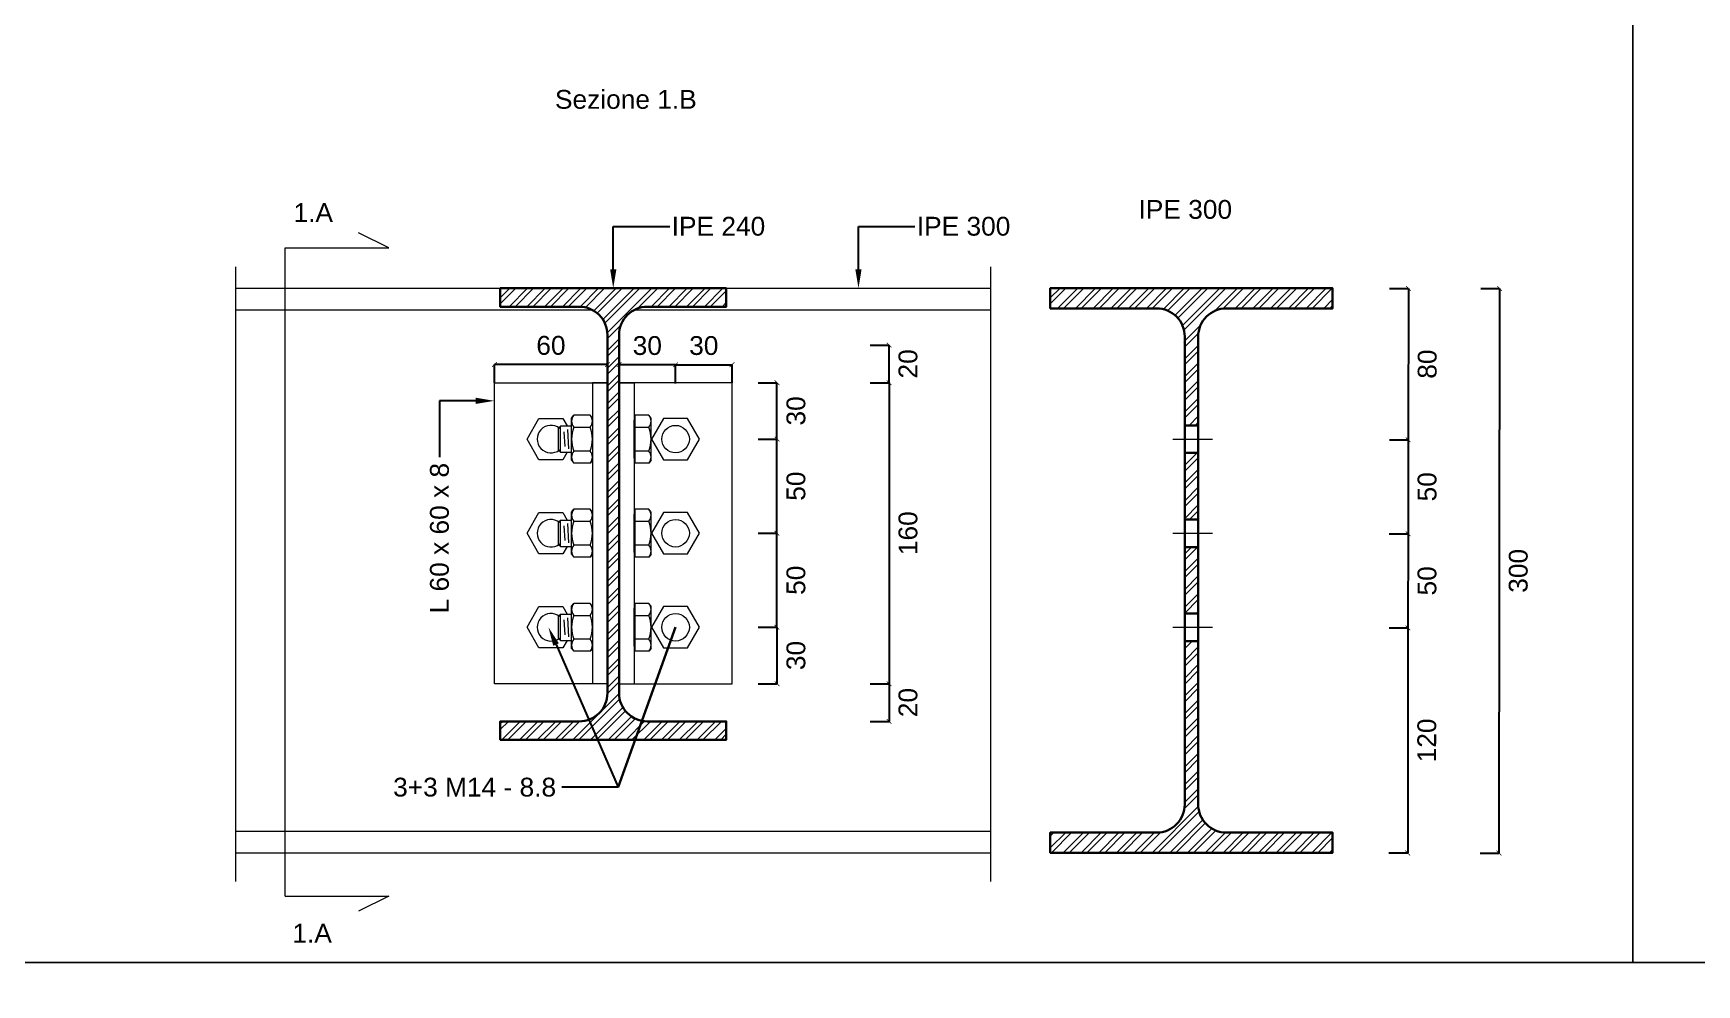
# Model space of a CAD drawing. Header units: millimetres. Extents: x 1415 to 3549, y 2194 to 4677.
# Drawn here: x 1782.547 to 1783.43, y 2313.128 to 2313.634 of the extents above; entities that cross this region are included whole.
import ezdxf
from ezdxf import colors
from ezdxf.entities.mleader import LeaderData, LeaderLine
from ezdxf.math import Vec2, Vec3

# ---------------------------------------------------------------- set-up
doc = ezdxf.new("R2010")
doc.units = ezdxf.units.MM
doc.linetypes.add('ACAD_ISO02W100', pattern=[15, 12, -3])
doc.linetypes.add('DASHDOT', pattern=[1, 0.5, -0.25, 0, -0.25])
doc.layers.get('0').update_dxf_attribs({"plot": 0})
for name, color, linetype, lineweight in [('bulloni', 170, 'Continuous', 15), ('giunti', 7, 'Continuous', 15), ('Layer3', 7, 'Continuous', 15), ('Layer4', 7, 'Continuous', 15), ('quote', 252, 'Continuous', 5), ('sezionato particolari', 7, 'Continuous', 30), ('sezione', 18, 'ACAD_ISO02W100', 20)]:
    doc.layers.add(name, color=color, linetype=linetype, lineweight=lineweight)
doc.layers.add('retini', color=7, linetype='DASHDOT', lineweight=9, true_color=0x636466)
doc.styles.get("Standard").update_dxf_attribs({"font": 'arial.ttf'})
doc.dimstyles.new('quote acciaio', dxfattribs={"dimtxt": 0.01, "dimasz": 0.0025, "dimexe": 0, "dimexo": 0, "dimgap": 0.005, "dimtad": 2, "dimdec": 0, "dimlfac": 1000, "dimzin": 0, "dimdsep": 46, "dimtxsty": 'Standard', "dimblk": 'ARCHTICK', "dimcen": 0, "dimclre": 252, "dimadec": 0, "dimazin": 0, "dimtfac": 1, "dimtdec": 0, "dimtofl": 0, "dimtmove": 0, "dimatfit": 3, "dimfxl": 0.01, "dimfxlon": 1, "dimtolj": 1, "dimtzin": 0, "dimarcsym": 0})
pattern_1 = [(45, (0, 0), (-0.004714634464, 0.004714634464), []), (45, (0.003143, 0), (-0.004714634464, 0.004714634464), [])]

# ---------------------------------------------------------------- blocks, each defined once
blk = doc.blocks.new('_ArchTick')
at = {"color": 0, "linetype": 'ByBlock', "const_width": 0.15}
blk.add_lwpolyline([(-0.5, -0.5), (0.5, 0.5)], dxfattribs=at)
blk = doc.blocks.new('*D502')
at = {"layer": 'Defpoints', "color": 0, "transparency": 16777216}
for p in [(1782.86547, 2313.46784), (1783.00138, 2313.46784), (1782.86547, 2313.44784)]:
    blk.add_point(p, dxfattribs=at)
at = {"layer": 'quote', "color": 252, "lineweight": -2, "transparency": 16777216}
for p, q in [((1782.99138, 2313.46784), (1783.00138, 2313.46784)), ((1782.99138, 2313.44784), (1783.00138, 2313.44784))]:
    blk.add_line(p, q, dxfattribs=at)
at = {"layer": 'quote', "color": 0, "linetype": 'Continuous', "lineweight": -2, "transparency": 16777216}
blk.add_line((1783.00138, 2313.44784), (1783.00138, 2313.46784), dxfattribs=at)
at = {"layer": 'quote', "color": 0, "lineweight": -2, "transparency": 16777216, "xscale": 0.0025, "yscale": 0.0025, "zscale": 0.0025}
for p, rotation in [((1783.00138, 2313.46784), 90), ((1783.00138, 2313.44784), 270)]:
    blk.add_blockref('_ArchTick', p, dxfattribs=dict(at, rotation=rotation))
at = {"layer": 'quote', "color": 0, "transparency": 16777216, "insert": (1783.01149, 2313.45784), "char_height": 0.01, "attachment_point": 5, "rotation": 90}
blk.add_mtext('\\A1;20', dxfattribs=at)
blk = doc.blocks.new('*D522')
at = {"layer": 'Defpoints', "color": 0, "transparency": 16777216}
for p in [(1782.91797, 2313.44784), (1782.91797, 2313.28784), (1783.00138, 2313.28784)]:
    blk.add_point(p, dxfattribs=at)
at = {"layer": 'quote', "color": 252, "lineweight": -2, "transparency": 16777216}
for p, q in [((1782.99138, 2313.44784), (1783.00138, 2313.44784)), ((1782.99138, 2313.28784), (1783.00138, 2313.28784))]:
    blk.add_line(p, q, dxfattribs=at)
at = {"layer": 'quote', "color": 0, "linetype": 'Continuous', "lineweight": -2, "transparency": 16777216}
blk.add_line((1783.00138, 2313.44784), (1783.00138, 2313.28784), dxfattribs=at)
at = {"layer": 'quote', "color": 0, "lineweight": -2, "transparency": 16777216, "xscale": 0.0025, "yscale": 0.0025, "zscale": 0.0025}
for p, rotation in [((1783.00138, 2313.44784), 90), ((1783.00138, 2313.28784), 270)]:
    blk.add_blockref('_ArchTick', p, dxfattribs=dict(at, rotation=rotation))
at = {"layer": 'quote', "color": 0, "transparency": 16777216, "insert": (1783.01149, 2313.36784), "char_height": 0.01, "attachment_point": 5, "rotation": 90}
blk.add_mtext('\\A1;160', dxfattribs=at)
blk = doc.blocks.new('*D497')
at = {"layer": 'Defpoints', "color": 0, "transparency": 16777216}
for p in [(1782.86547, 2313.28784), (1782.86547, 2313.26784), (1783.00138, 2313.26784)]:
    blk.add_point(p, dxfattribs=at)
at = {"layer": 'quote', "color": 252, "lineweight": -2, "transparency": 16777216}
for p, q in [((1782.99138, 2313.28784), (1783.00138, 2313.28784)), ((1782.99138, 2313.26784), (1783.00138, 2313.26784))]:
    blk.add_line(p, q, dxfattribs=at)
at = {"layer": 'quote', "color": 0, "linetype": 'Continuous', "lineweight": -2, "transparency": 16777216}
blk.add_line((1783.00138, 2313.28784), (1783.00138, 2313.26784), dxfattribs=at)
at = {"layer": 'quote', "color": 0, "lineweight": -2, "transparency": 16777216, "xscale": 0.0025, "yscale": 0.0025, "zscale": 0.0025}
for p, rotation in [((1783.00138, 2313.28784), 90), ((1783.00138, 2313.26784), 270)]:
    blk.add_blockref('_ArchTick', p, dxfattribs=dict(at, rotation=rotation))
at = {"layer": 'quote', "color": 0, "transparency": 16777216, "insert": (1783.01149, 2313.27784), "char_height": 0.01, "attachment_point": 5, "rotation": 90}
blk.add_mtext('\\A1;20', dxfattribs=at)
blk = doc.blocks.new('*D498')
at = {"layer": 'Defpoints', "color": 0, "transparency": 16777216}
for p in [(1782.91797, 2313.31784), (1782.90516, 2313.28784), (1782.94186, 2313.28784)]:
    blk.add_point(p, dxfattribs=at)
at = {"layer": 'quote', "color": 252, "lineweight": -2, "transparency": 16777216}
for p, q in [((1782.93186, 2313.31784), (1782.94186, 2313.31784)), ((1782.93186, 2313.28784), (1782.94186, 2313.28784))]:
    blk.add_line(p, q, dxfattribs=at)
at = {"layer": 'quote', "color": 0, "linetype": 'Continuous', "lineweight": -2, "transparency": 16777216}
blk.add_line((1782.94186, 2313.31784), (1782.94186, 2313.28784), dxfattribs=at)
at = {"layer": 'quote', "color": 0, "lineweight": -2, "transparency": 16777216, "xscale": 0.0025, "yscale": 0.0025, "zscale": 0.0025}
for p, rotation in [((1782.94186, 2313.31784), 90), ((1782.94186, 2313.28784), 270)]:
    blk.add_blockref('_ArchTick', p, dxfattribs=dict(at, rotation=rotation))
at = {"layer": 'quote', "color": 0, "transparency": 16777216, "insert": (1782.95197, 2313.30284), "char_height": 0.01, "attachment_point": 5, "rotation": 90}
blk.add_mtext('\\A1;30', dxfattribs=at)
blk = doc.blocks.new('*D499')
at = {"layer": 'Defpoints', "color": 0, "transparency": 16777216}
for p in [(1782.91797, 2313.36784), (1782.94186, 2313.36784), (1782.91797, 2313.31784)]:
    blk.add_point(p, dxfattribs=at)
at = {"layer": 'quote', "color": 252, "lineweight": -2, "transparency": 16777216}
for p, q in [((1782.93186, 2313.36784), (1782.94186, 2313.36784)), ((1782.93186, 2313.31784), (1782.94186, 2313.31784))]:
    blk.add_line(p, q, dxfattribs=at)
at = {"layer": 'quote', "color": 0, "linetype": 'Continuous', "lineweight": -2, "transparency": 16777216}
blk.add_line((1782.94186, 2313.31784), (1782.94186, 2313.36784), dxfattribs=at)
at = {"layer": 'quote', "color": 0, "lineweight": -2, "transparency": 16777216, "xscale": 0.0025, "yscale": 0.0025, "zscale": 0.0025}
for p, rotation in [((1782.94186, 2313.36784), 90), ((1782.94186, 2313.31784), 270)]:
    blk.add_blockref('_ArchTick', p, dxfattribs=dict(at, rotation=rotation))
at = {"layer": 'quote', "color": 0, "transparency": 16777216, "insert": (1782.95196, 2313.34284), "char_height": 0.01, "attachment_point": 5, "rotation": 90}
blk.add_mtext('\\A1;50', dxfattribs=at)
blk = doc.blocks.new('*D500')
at = {"layer": 'Defpoints', "color": 0, "transparency": 16777216}
for p in [(1782.91797, 2313.41784), (1782.94186, 2313.41784), (1782.91797, 2313.36784)]:
    blk.add_point(p, dxfattribs=at)
at = {"layer": 'quote', "color": 252, "lineweight": -2, "transparency": 16777216}
for p, q in [((1782.93186, 2313.41784), (1782.94186, 2313.41784)), ((1782.93186, 2313.36784), (1782.94186, 2313.36784))]:
    blk.add_line(p, q, dxfattribs=at)
at = {"layer": 'quote', "color": 0, "linetype": 'Continuous', "lineweight": -2, "transparency": 16777216}
blk.add_line((1782.94186, 2313.36784), (1782.94186, 2313.41784), dxfattribs=at)
at = {"layer": 'quote', "color": 0, "lineweight": -2, "transparency": 16777216, "xscale": 0.0025, "yscale": 0.0025, "zscale": 0.0025}
for p, rotation in [((1782.94186, 2313.41784), 90), ((1782.94186, 2313.36784), 270)]:
    blk.add_blockref('_ArchTick', p, dxfattribs=dict(at, rotation=rotation))
at = {"layer": 'quote', "color": 0, "transparency": 16777216, "insert": (1782.95196, 2313.39284), "char_height": 0.01, "attachment_point": 5, "rotation": 90}
blk.add_mtext('\\A1;50', dxfattribs=at)
blk = doc.blocks.new('*D501')
at = {"layer": 'Defpoints', "color": 0, "transparency": 16777216}
for p in [(1782.91797, 2313.44784), (1782.94186, 2313.44784), (1782.91797, 2313.41784)]:
    blk.add_point(p, dxfattribs=at)
at = {"layer": 'quote', "color": 252, "lineweight": -2, "transparency": 16777216}
for p, q in [((1782.93186, 2313.44784), (1782.94186, 2313.44784)), ((1782.93186, 2313.41784), (1782.94186, 2313.41784))]:
    blk.add_line(p, q, dxfattribs=at)
at = {"layer": 'quote', "color": 0, "linetype": 'Continuous', "lineweight": -2, "transparency": 16777216}
blk.add_line((1782.94186, 2313.41784), (1782.94186, 2313.44784), dxfattribs=at)
at = {"layer": 'quote', "color": 0, "lineweight": -2, "transparency": 16777216, "xscale": 0.0025, "yscale": 0.0025, "zscale": 0.0025}
for p, rotation in [((1782.94186, 2313.44784), 90), ((1782.94186, 2313.41784), 270)]:
    blk.add_blockref('_ArchTick', p, dxfattribs=dict(at, rotation=rotation))
at = {"layer": 'quote', "color": 0, "transparency": 16777216, "insert": (1782.95197, 2313.43284), "char_height": 0.01, "attachment_point": 5, "rotation": 90}
blk.add_mtext('\\A1;30', dxfattribs=at)
blk = doc.blocks.new('*D503')
at = {"layer": 'Defpoints', "color": 0, "transparency": 16777216}
for p in [(1782.79177, 2313.45751), (1782.79177, 2313.44784), (1782.85177, 2313.44784)]:
    blk.add_point(p, dxfattribs=at)
at = {"layer": 'quote', "color": 252, "lineweight": -2, "transparency": 16777216}
for p, q in [((1782.79177, 2313.44784), (1782.79177, 2313.45751)), ((1782.85177, 2313.44784), (1782.85177, 2313.45751))]:
    blk.add_line(p, q, dxfattribs=at)
at = {"layer": 'quote', "color": 0, "linetype": 'Continuous', "lineweight": -2, "transparency": 16777216}
blk.add_line((1782.85177, 2313.45751), (1782.79177, 2313.45751), dxfattribs=at)
at = {"layer": 'quote', "color": 0, "lineweight": -2, "transparency": 16777216, "xscale": 0.0025, "yscale": 0.0025, "zscale": 0.0025, "rotation": 180}
blk.add_blockref('_ArchTick', (1782.79177, 2313.45751), dxfattribs=at)
at = {"layer": 'quote', "color": 0, "lineweight": -2, "transparency": 16777216, "xscale": 0.0025, "yscale": 0.0025, "zscale": 0.0025}
blk.add_blockref('_ArchTick', (1782.85177, 2313.45751), dxfattribs=at)
at = {"layer": 'quote', "color": 0, "transparency": 16777216, "insert": (1782.82177, 2313.46762), "char_height": 0.01, "attachment_point": 5}
blk.add_mtext('\\A1;60', dxfattribs=at)
blk = doc.blocks.new('*D504')
at = {"layer": 'Defpoints', "color": 0, "transparency": 16777216}
for p in [(1782.85797, 2313.45741), (1782.85797, 2313.41784), (1782.88797, 2313.41784)]:
    blk.add_point(p, dxfattribs=at)
at = {"layer": 'quote', "color": 252, "lineweight": -2, "transparency": 16777216}
for p, q in [((1782.85797, 2313.44741), (1782.85797, 2313.45741)), ((1782.88797, 2313.44741), (1782.88797, 2313.45741))]:
    blk.add_line(p, q, dxfattribs=at)
at = {"layer": 'quote', "color": 0, "linetype": 'Continuous', "lineweight": -2, "transparency": 16777216}
blk.add_line((1782.88797, 2313.45741), (1782.85797, 2313.45741), dxfattribs=at)
at = {"layer": 'quote', "color": 0, "lineweight": -2, "transparency": 16777216, "xscale": 0.0025, "yscale": 0.0025, "zscale": 0.0025, "rotation": 180}
blk.add_blockref('_ArchTick', (1782.85797, 2313.45741), dxfattribs=at)
at = {"layer": 'quote', "color": 0, "lineweight": -2, "transparency": 16777216, "xscale": 0.0025, "yscale": 0.0025, "zscale": 0.0025}
blk.add_blockref('_ArchTick', (1782.88797, 2313.45741), dxfattribs=at)
at = {"layer": 'quote', "color": 0, "transparency": 16777216, "insert": (1782.87297, 2313.46752), "char_height": 0.01, "attachment_point": 5}
blk.add_mtext('\\A1;30', dxfattribs=at)
blk = doc.blocks.new('*D505')
at = {"layer": 'Defpoints', "color": 0, "transparency": 16777216}
for p in [(1782.91797, 2313.45741), (1782.88797, 2313.44784), (1782.91797, 2313.44784)]:
    blk.add_point(p, dxfattribs=at)
at = {"layer": 'quote', "color": 252, "lineweight": -2, "transparency": 16777216}
for p, q in [((1782.88797, 2313.44784), (1782.88797, 2313.45741)), ((1782.91797, 2313.44784), (1782.91797, 2313.45741))]:
    blk.add_line(p, q, dxfattribs=at)
at = {"layer": 'quote', "color": 0, "linetype": 'Continuous', "lineweight": -2, "transparency": 16777216}
blk.add_line((1782.88797, 2313.45741), (1782.91797, 2313.45741), dxfattribs=at)
at = {"layer": 'quote', "color": 0, "lineweight": -2, "transparency": 16777216, "xscale": 0.0025, "yscale": 0.0025, "zscale": 0.0025, "rotation": 180}
blk.add_blockref('_ArchTick', (1782.88797, 2313.45741), dxfattribs=at)
at = {"layer": 'quote', "color": 0, "lineweight": -2, "transparency": 16777216, "xscale": 0.0025, "yscale": 0.0025, "zscale": 0.0025}
blk.add_blockref('_ArchTick', (1782.91797, 2313.45741), dxfattribs=at)
at = {"layer": 'quote', "color": 0, "transparency": 16777216, "insert": (1782.90297, 2313.46752), "char_height": 0.01, "attachment_point": 5}
blk.add_mtext('\\A1;30', dxfattribs=at)
blk = doc.blocks.new('*D543')
at = {"layer": 'Defpoints', "color": 0, "transparency": 16777216}
for p in [(1783.23705, 2313.49795), (1783.23671, 2313.19795), (1783.32542, 2313.19786)]:
    blk.add_point(p, dxfattribs=at)
at = {"layer": 'quote', "color": 252, "lineweight": -2, "transparency": 16777216}
for p, q in [((1783.31575, 2313.49787), (1783.32575, 2313.49786)), ((1783.31542, 2313.19787), (1783.32542, 2313.19786))]:
    blk.add_line(p, q, dxfattribs=at)
at = {"layer": 'quote', "color": 0, "linetype": 'Continuous', "lineweight": -2, "transparency": 16777216}
blk.add_line((1783.32575, 2313.49786), (1783.32542, 2313.19786), dxfattribs=at)
at = {"layer": 'quote', "color": 0, "lineweight": -2, "transparency": 16777216, "xscale": 0.0025, "yscale": 0.0025, "zscale": 0.0025}
for p, rotation in [((1783.32575, 2313.49786), 89.93623758376904), ((1783.32542, 2313.19786), 269.9362375837691)]:
    blk.add_blockref('_ArchTick', p, dxfattribs=dict(at, rotation=rotation))
at = {"layer": 'quote', "color": 0, "transparency": 16777216, "insert": (1783.3357, 2313.34784), "char_height": 0.01, "attachment_point": 5, "rotation": 89.93624}
blk.add_mtext('\\A1;300', dxfattribs=at)
blk = doc.blocks.new('*D544')
at = {"layer": 'Defpoints', "color": 0, "transparency": 16777216}
for p in [(1783.24205, 2313.49795), (1783.17185, 2313.41764), (1783.27719, 2313.41752)]:
    blk.add_point(p, dxfattribs=at)
at = {"layer": 'quote', "color": 252, "lineweight": -2, "transparency": 16777216}
for p, q in [((1783.26728, 2313.49792), (1783.27728, 2313.49791)), ((1783.26719, 2313.41754), (1783.27719, 2313.41752))]:
    blk.add_line(p, q, dxfattribs=at)
at = {"layer": 'quote', "color": 0, "linetype": 'Continuous', "lineweight": -2, "transparency": 16777216}
blk.add_line((1783.27728, 2313.49791), (1783.27719, 2313.41752), dxfattribs=at)
at = {"layer": 'quote', "color": 0, "lineweight": -2, "transparency": 16777216, "xscale": 0.0025, "yscale": 0.0025, "zscale": 0.0025}
for p, rotation in [((1783.27728, 2313.49791), 89.93623758376904), ((1783.27719, 2313.41752), 269.9362375837691)]:
    blk.add_blockref('_ArchTick', p, dxfattribs=dict(at, rotation=rotation))
at = {"layer": 'quote', "color": 0, "transparency": 16777216, "insert": (1783.28734, 2313.45771), "char_height": 0.01, "attachment_point": 5, "rotation": 89.93624}
blk.add_mtext('\\A1;80', dxfattribs=at)
blk = doc.blocks.new('*D545')
at = {"layer": 'Defpoints', "color": 0, "transparency": 16777216}
for p in [(1783.17185, 2313.41764), (1783.1718, 2313.36764), (1783.27714, 2313.36752)]:
    blk.add_point(p, dxfattribs=at)
at = {"layer": 'quote', "color": 252, "lineweight": -2, "transparency": 16777216}
for p, q in [((1783.26719, 2313.41754), (1783.27719, 2313.41752)), ((1783.26714, 2313.36754), (1783.27714, 2313.36752))]:
    blk.add_line(p, q, dxfattribs=at)
at = {"layer": 'quote', "color": 0, "linetype": 'Continuous', "lineweight": -2, "transparency": 16777216}
blk.add_line((1783.27719, 2313.41752), (1783.27714, 2313.36752), dxfattribs=at)
at = {"layer": 'quote', "color": 0, "lineweight": -2, "transparency": 16777216, "xscale": 0.0025, "yscale": 0.0025, "zscale": 0.0025}
for p, rotation in [((1783.27719, 2313.41752), 89.93623758376904), ((1783.27714, 2313.36752), 269.9362375837691)]:
    blk.add_blockref('_ArchTick', p, dxfattribs=dict(at, rotation=rotation))
at = {"layer": 'quote', "color": 0, "transparency": 16777216, "insert": (1783.28727, 2313.39251), "char_height": 0.01, "attachment_point": 5, "rotation": 89.93624}
blk.add_mtext('\\A1;50', dxfattribs=at)
blk = doc.blocks.new('*D546')
at = {"layer": 'Defpoints', "color": 0, "transparency": 16777216}
for p in [(1783.1718, 2313.36764), (1783.17174, 2313.31764), (1783.27708, 2313.31752)]:
    blk.add_point(p, dxfattribs=at)
at = {"layer": 'quote', "color": 252, "lineweight": -2, "transparency": 16777216}
for p, q in [((1783.26714, 2313.36754), (1783.27714, 2313.36752)), ((1783.26708, 2313.31754), (1783.27708, 2313.31752))]:
    blk.add_line(p, q, dxfattribs=at)
at = {"layer": 'quote', "color": 0, "linetype": 'Continuous', "lineweight": -2, "transparency": 16777216}
blk.add_line((1783.27714, 2313.36752), (1783.27708, 2313.31752), dxfattribs=at)
at = {"layer": 'quote', "color": 0, "lineweight": -2, "transparency": 16777216, "xscale": 0.0025, "yscale": 0.0025, "zscale": 0.0025}
for p, rotation in [((1783.27714, 2313.36752), 89.93623758376904), ((1783.27708, 2313.31752), 269.9362375837691)]:
    blk.add_blockref('_ArchTick', p, dxfattribs=dict(at, rotation=rotation))
at = {"layer": 'quote', "color": 0, "transparency": 16777216, "insert": (1783.28722, 2313.34251), "char_height": 0.01, "attachment_point": 5, "rotation": 89.93624}
blk.add_mtext('\\A1;50', dxfattribs=at)
blk = doc.blocks.new('*D516')
at = {"layer": 'Defpoints', "color": 0, "transparency": 16777216}
for p in [(1783.17174, 2313.31764), (1783.23671, 2313.19795), (1783.27695, 2313.19791)]:
    blk.add_point(p, dxfattribs=at)
at = {"layer": 'quote', "color": 252, "lineweight": -2, "transparency": 16777216}
for p, q in [((1783.26708, 2313.31754), (1783.27708, 2313.31752)), ((1783.26695, 2313.19792), (1783.27695, 2313.19791))]:
    blk.add_line(p, q, dxfattribs=at)
at = {"layer": 'quote', "color": 0, "linetype": 'Continuous', "lineweight": -2, "transparency": 16777216}
blk.add_line((1783.27708, 2313.31752), (1783.27695, 2313.19791), dxfattribs=at)
at = {"layer": 'quote', "color": 0, "lineweight": -2, "transparency": 16777216, "xscale": 0.0025, "yscale": 0.0025, "zscale": 0.0025}
for p, rotation in [((1783.27708, 2313.31752), 89.93623758376904), ((1783.27695, 2313.19791), 269.9362375837691)]:
    blk.add_blockref('_ArchTick', p, dxfattribs=dict(at, rotation=rotation))
at = {"layer": 'quote', "color": 0, "transparency": 16777216, "insert": (1783.28712, 2313.25771), "char_height": 0.01, "attachment_point": 5, "rotation": 89.93624}
blk.add_mtext('\\A1;120', dxfattribs=at)

msp = doc.modelspace()

# ---------------------------------------------------------------- hatches: boundary and pattern name
at = {"layer": 'retini', "transparency": 33554687}
h = msp.add_hatch(dxfattribs=at)
h.set_pattern_fill('ANSI32', color=256, scale=0.0007)
h.set_pattern_definition(pattern_1)
h.paths.add_polyline_path([(1782.91487, 2313.49804), (1782.79487, 2313.49804), (1782.79487, 2313.48824), (1782.83677, 2313.48824, -0.414214), (1782.85177, 2313.47324), (1782.85177, 2313.37804), (1782.85177, 2313.28784), (1782.85177, 2313.28284, -0.414214), (1782.83677, 2313.26784), (1782.79487, 2313.26784), (1782.79487, 2313.25804), (1782.85487, 2313.25804), (1782.91487, 2313.25804), (1782.91487, 2313.26784), (1782.87297, 2313.26784, -0.414214), (1782.85797, 2313.28284), (1782.85797, 2313.37804), (1782.85797, 2313.44784), (1782.85797, 2313.47324, -0.414214), (1782.87297, 2313.48824), (1782.91487, 2313.48824)])
h = msp.add_hatch(dxfattribs=at)
h.set_pattern_fill('ANSI32', color=256, scale=0.0007)
h.set_pattern_definition(pattern_1)
edge = h.paths.add_edge_path()
edge.add_line((1783.1838, 2313.48734), (1783.23705, 2313.48734))
edge.add_line((1783.23705, 2313.48734), (1783.23705, 2313.49804))
edge.add_line((1783.23705, 2313.49804), (1783.16205, 2313.49804))
edge.add_line((1783.16205, 2313.49804), (1783.08705, 2313.49804))
edge.add_line((1783.08705, 2313.49804), (1783.08705, 2313.48734))
edge.add_line((1783.08705, 2313.48734), (1783.1403, 2313.48734))
edge.add_arc((1783.14291, 2313.47165), 0.0159, -11.30322, 99.44514, ccw=False)
edge.add_line((1783.1585, 2313.46854), (1783.1585, 2313.42517))
edge.add_line((1783.1585, 2313.42517), (1783.1656, 2313.42517))
edge.add_line((1783.1656, 2313.42517), (1783.1656, 2313.46854))
edge.add_arc((1783.18117, 2313.47168), 0.01588, 80.46476, 191.39332, ccw=False)
h.paths.add_polyline_path([(1783.1583, 2313.37517), (1783.1658, 2313.37517), (1783.1658, 2313.4105), (1783.1583, 2313.4105)])
h.paths.add_polyline_path([(1783.1658, 2313.33304), (1783.1658, 2313.3605), (1783.1583, 2313.3605), (1783.1583, 2313.33304), (1783.1583, 2313.32517), (1783.1658, 2313.32517)])
edge = h.paths.add_edge_path()
edge.add_line((1783.1658, 2313.3105), (1783.1583, 2313.3105))
edge.add_line((1783.1583, 2313.3105), (1783.1583, 2313.2213))
edge.add_arc((1783.1435, 2313.22374), 0.015, 270, 350.63321, ccw=False)
edge.add_line((1783.1435, 2313.20874), (1783.08705, 2313.20874))
edge.add_line((1783.08705, 2313.20874), (1783.08705, 2313.19804))
edge.add_line((1783.08705, 2313.19804), (1783.16188, 2313.19804))
edge.add_line((1783.16188, 2313.19804), (1783.23705, 2313.19804))
edge.add_line((1783.23705, 2313.19804), (1783.23705, 2313.20874))
edge.add_line((1783.23705, 2313.20874), (1783.1797, 2313.20874))
edge.add_arc((1783.18065, 2313.22377), 0.01506, 189.44924, 266.35496, ccw=False)
edge.add_line((1783.1658, 2313.2213), (1783.1658, 2313.3105))

# ---------------------------------------------------------------- linework, layer by layer
at = {"layer": 'bulloni'}
for p, q in [((1782.83277, 2313.42902), (1782.83392, 2313.43054)), ((1782.83277, 2313.40665), (1782.83277, 2313.42902)), ((1782.84262, 2313.43054), (1782.83392, 2313.43054)), ((1782.84377, 2313.42902), (1782.84262, 2313.43054)), ((1782.86597, 2313.40775), (1782.86597, 2313.42792)), ((1782.86643, 2313.42792), (1782.86597, 2313.42792)), ((1782.86643, 2313.40514), (1782.86643, 2313.43054)), ((1782.87382, 2313.43054), (1782.86643, 2313.43054)), ((1782.87497, 2313.42902), (1782.87382, 2313.43054)), ((1782.87497, 2313.40665), (1782.87497, 2313.42902)), ((1782.82587, 2313.42387), (1782.82679, 2313.42479)), ((1782.82587, 2313.41181), (1782.82587, 2313.42387)), ((1782.82679, 2313.42484), (1782.83277, 2313.42484)), ((1782.82679, 2313.41089), (1782.82679, 2313.42479)), ((1782.82868, 2313.42177), (1782.82912, 2313.41391)), ((1782.83058, 2313.42295), (1782.83115, 2313.41273)), ((1782.83392, 2313.42419), (1782.84262, 2313.42419)), ((1782.86643, 2313.42419), (1782.87382, 2313.42419)), ((1782.82679, 2313.41084), (1782.82587, 2313.41175)), ((1782.82679, 2313.41084), (1782.83277, 2313.41084)), ((1782.84262, 2313.41149), (1782.83392, 2313.41149)), ((1782.87382, 2313.41149), (1782.86643, 2313.41149)), ((1782.83277, 2313.40665), (1782.83392, 2313.40514)), ((1782.84262, 2313.40514), (1782.83392, 2313.40514)), ((1782.84377, 2313.40665), (1782.84262, 2313.40514)), ((1782.86643, 2313.40775), (1782.86597, 2313.40775)), ((1782.87382, 2313.40514), (1782.86643, 2313.40514)), ((1782.87497, 2313.40665), (1782.87382, 2313.40514)), ((1782.82587, 2313.37387), (1782.82679, 2313.37479)), ((1782.82679, 2313.37484), (1782.83277, 2313.37484)), ((1782.82679, 2313.36089), (1782.82679, 2313.37479)), ((1782.83277, 2313.37902), (1782.83392, 2313.38054)), ((1782.83277, 2313.35665), (1782.83277, 2313.37902)), ((1782.84262, 2313.38054), (1782.83392, 2313.38054)), ((1782.84377, 2313.37902), (1782.84262, 2313.38054)), ((1782.86597, 2313.35775), (1782.86597, 2313.37792)), ((1782.86643, 2313.37792), (1782.86597, 2313.37792)), ((1782.86643, 2313.35514), (1782.86643, 2313.38054)), ((1782.87382, 2313.38054), (1782.86643, 2313.38054)), ((1782.87497, 2313.37902), (1782.87382, 2313.38054)), ((1782.87497, 2313.35665), (1782.87497, 2313.37902)), ((1782.82587, 2313.36181), (1782.82587, 2313.37387)), ((1782.82868, 2313.37177), (1782.82912, 2313.36391)), ((1782.83058, 2313.37295), (1782.83115, 2313.36273)), ((1782.83392, 2313.37419), (1782.84262, 2313.37419)), ((1782.86643, 2313.37419), (1782.87382, 2313.37419)), ((1782.82679, 2313.36084), (1782.82587, 2313.36175)), ((1782.82679, 2313.36084), (1782.83277, 2313.36084)), ((1782.84262, 2313.36149), (1782.83392, 2313.36149)), ((1782.86643, 2313.35775), (1782.86597, 2313.35775)), ((1782.87382, 2313.36149), (1782.86643, 2313.36149)), ((1782.83277, 2313.35665), (1782.83392, 2313.35514)), ((1782.84262, 2313.35514), (1782.83392, 2313.35514)), ((1782.84377, 2313.35665), (1782.84262, 2313.35514)), ((1782.87382, 2313.35514), (1782.86643, 2313.35514)), ((1782.87497, 2313.35665), (1782.87382, 2313.35514)), ((1782.83277, 2313.32902), (1782.83392, 2313.33054)), ((1782.84262, 2313.33054), (1782.83392, 2313.33054)), ((1782.84377, 2313.32902), (1782.84262, 2313.33054)), ((1782.86643, 2313.30514), (1782.86643, 2313.33054)), ((1782.87382, 2313.33054), (1782.86643, 2313.33054)), ((1782.87497, 2313.32902), (1782.87382, 2313.33054)), ((1782.82587, 2313.32387), (1782.82679, 2313.32479)), ((1782.82587, 2313.31181), (1782.82587, 2313.32387)), ((1782.82679, 2313.32484), (1782.83277, 2313.32484)), ((1782.82679, 2313.31089), (1782.82679, 2313.32479)), ((1782.82868, 2313.32177), (1782.82912, 2313.31391)), ((1782.83058, 2313.32295), (1782.83115, 2313.31273)), ((1782.83277, 2313.30665), (1782.83277, 2313.32902)), ((1782.83392, 2313.32419), (1782.84262, 2313.32419)), ((1782.86597, 2313.30775), (1782.86597, 2313.32792)), ((1782.86643, 2313.32792), (1782.86597, 2313.32792)), ((1782.86643, 2313.32419), (1782.87382, 2313.32419)), ((1782.87497, 2313.30665), (1782.87497, 2313.32902)), ((1782.82679, 2313.31084), (1782.82587, 2313.31175)), ((1782.82679, 2313.31084), (1782.83277, 2313.31084)), ((1782.83277, 2313.30665), (1782.83392, 2313.30514)), ((1782.84262, 2313.31149), (1782.83392, 2313.31149)), ((1782.84262, 2313.30514), (1782.83392, 2313.30514)), ((1782.84377, 2313.30665), (1782.84262, 2313.30514)), ((1782.86643, 2313.30775), (1782.86597, 2313.30775)), ((1782.87382, 2313.31149), (1782.86643, 2313.31149)), ((1782.87382, 2313.30514), (1782.86643, 2313.30514)), ((1782.87497, 2313.30665), (1782.87382, 2313.30514))]:
    msp.add_line(p, q, dxfattribs=at)
for points in [[(1782.83043, 2313.41084), (1782.82812, 2313.40684), (1782.81542, 2313.40684), (1782.80907, 2313.41784), (1782.81542, 2313.42884), (1782.82812, 2313.42884), (1782.83043, 2313.42484)], [(1782.83043, 2313.36084), (1782.82812, 2313.35684), (1782.81542, 2313.35684), (1782.80907, 2313.36784), (1782.81542, 2313.37884), (1782.82812, 2313.37884), (1782.83043, 2313.37484)], [(1782.83043, 2313.31084), (1782.82812, 2313.30684), (1782.81542, 2313.30684), (1782.80907, 2313.31784), (1782.81542, 2313.32884), (1782.82812, 2313.32884), (1782.83043, 2313.32484)]]:
    msp.add_lwpolyline(points, dxfattribs=at)
for points in [[(1782.87527, 2313.41784), (1782.88162, 2313.40684), (1782.89432, 2313.40684), (1782.90067, 2313.41784), (1782.89432, 2313.42884), (1782.88162, 2313.42884)], [(1782.87527, 2313.36784), (1782.88162, 2313.35684), (1782.89432, 2313.35684), (1782.90067, 2313.36784), (1782.89432, 2313.37884), (1782.88162, 2313.37884)], [(1782.87527, 2313.31784), (1782.88162, 2313.30684), (1782.89432, 2313.30684), (1782.90067, 2313.31784), (1782.89432, 2313.32884), (1782.88162, 2313.32884)]]:
    msp.add_lwpolyline(points, close=True, dxfattribs=at)
for centre in [(1782.88797, 2313.41784), (1782.88797, 2313.36784), (1782.88797, 2313.31784)]:
    msp.add_circle(centre, 0.00733, dxfattribs=at)
for centre, radius, start, end in [((1782.83773, 2313.42736), 0.00495, 140.12945, 219.87055), ((1782.83882, 2313.42736), 0.00495, 320.12945, 39.87055), ((1782.87002, 2313.42736), 0.00495, 320.12945, 39.87055), ((1782.82177, 2313.41784), 0.00733, 51.14169, 308.85831), ((1782.85086, 2313.41784), 0.01809, 159.44272, 200.55728), ((1782.82569, 2313.41784), 0.01809, 339.44272, 20.55728), ((1782.85689, 2313.41784), 0.01809, 339.44272, 20.55728), ((1782.83773, 2313.40831), 0.00495, 140.12945, 219.87055), ((1782.83882, 2313.40831), 0.00495, 320.12945, 39.87055), ((1782.87002, 2313.40831), 0.00495, 320.12945, 39.87055), ((1782.82177, 2313.36784), 0.00733, 51.14169, 308.85831), ((1782.83773, 2313.37736), 0.00495, 140.12945, 219.87055), ((1782.83882, 2313.37736), 0.00495, 320.12945, 39.87055), ((1782.87002, 2313.37736), 0.00495, 320.12945, 39.87055), ((1782.85086, 2313.36784), 0.01809, 159.44272, 200.55728), ((1782.82569, 2313.36784), 0.01809, 339.44272, 20.55728), ((1782.85689, 2313.36784), 0.01809, 339.44272, 20.55728), ((1782.83773, 2313.35831), 0.00495, 140.12945, 219.87055), ((1782.83882, 2313.35831), 0.00495, 320.12945, 39.87055), ((1782.87002, 2313.35831), 0.00495, 320.12945, 39.87055), ((1782.83773, 2313.32736), 0.00495, 140.12945, 219.87055), ((1782.83882, 2313.32736), 0.00495, 320.12945, 39.87055), ((1782.87002, 2313.32736), 0.00495, 320.12945, 39.87055), ((1782.82177, 2313.31784), 0.00733, 51.14169, 308.85831), ((1782.85086, 2313.31784), 0.01809, 159.44272, 200.55728), ((1782.82569, 2313.31784), 0.01809, 339.44272, 20.55728), ((1782.85689, 2313.31784), 0.01809, 339.44272, 20.55728), ((1782.83773, 2313.30831), 0.00495, 140.12945, 219.87055), ((1782.83882, 2313.30831), 0.00495, 320.12945, 39.87055), ((1782.87002, 2313.30831), 0.00495, 320.12945, 39.87055)]:
    msp.add_arc(centre, radius, start, end, dxfattribs=at)
at = {"layer": 'giunti'}
for points in [[(1782.85177, 2313.28784), (1782.79177, 2313.28784), (1782.79177, 2313.44784), (1782.85177, 2313.44784), (1782.85177, 2313.28784)], [(1782.85177, 2313.44784), (1782.84377, 2313.44784), (1782.84377, 2313.28784)], [(1782.85797, 2313.28784), (1782.91797, 2313.28784), (1782.91797, 2313.44784), (1782.85797, 2313.44784), (1782.85797, 2313.28784)], [(1782.85797, 2313.44784), (1782.86597, 2313.44784), (1782.86597, 2313.28784)]]:
    msp.add_lwpolyline(points, dxfattribs=at)
at = {"layer": 'Layer3'}
for points in [[(1783.39658, 2314.18968), (1784.95504, 2314.18968), (1784.95504, 2313.13968), (1783.39658, 2313.13968)], [(1781.91158, 2313.13968), (1784.95504, 2313.13968), (1784.95504, 2312.20923), (1781.91158, 2312.20923)]]:
    msp.add_lwpolyline(points, close=True, dxfattribs=at)
msp.add_lwpolyline([(1783.08705, 2313.19804), (1783.08705, 2313.20874), (1783.1435, 2313.20874, 0.414214), (1783.1585, 2313.22374), (1783.1585, 2313.47234), (1783.1585, 2313.47234, 0.415851), (1783.1435, 2313.48734), (1783.08705, 2313.48734), (1783.08705, 2313.49804), (1783.16205, 2313.49804), (1783.23705, 2313.49804), (1783.23705, 2313.48734), (1783.1806, 2313.48734, 0.416419), (1783.1656, 2313.47234), (1783.1656, 2313.47234), (1783.1656, 2313.22374, 0.414045), (1783.1806, 2313.20874), (1783.23705, 2313.20874), (1783.23705, 2313.19804), (1783.16188, 2313.19804)], format="xyb", close=True, dxfattribs=at)
at = {"layer": 'Layer4'}
msp.add_lwpolyline([(1781.91158, 2314.18968), (1783.39658, 2314.18968), (1783.39658, 2313.13968), (1781.91158, 2313.13968)], close=True, dxfattribs=at)
for points in [[(1782.6543, 2313.49804), (1782.79487, 2313.49804)], [(1782.6543, 2313.49804), (1783.05544, 2313.49804)], [(1782.91487, 2313.49804), (1783.05544, 2313.49804)], [(1782.6543, 2313.48654), (1782.84371, 2313.48654)], [(1782.86604, 2313.48654), (1783.05544, 2313.48654)], [(1783.17324, 2313.41765), (1783.1627, 2313.41765), (1783.15215, 2313.41765)], [(1783.17324, 2313.36765), (1783.1627, 2313.36765), (1783.15215, 2313.36765)], [(1783.17324, 2313.31765), (1783.1627, 2313.31765), (1783.15215, 2313.31765)], [(1782.6543, 2313.20954), (1783.05544, 2313.20954)], [(1782.6543, 2313.19804), (1783.05544, 2313.19804)]]:
    msp.add_lwpolyline(points, dxfattribs=at)
at = {"layer": 'sezionato particolari'}
for points in [[(1782.85177, 2313.28284), (1782.85177, 2313.37804), (1782.85177, 2313.47324, 0.414214), (1782.83677, 2313.48824), (1782.79487, 2313.48824), (1782.79487, 2313.49804), (1782.85487, 2313.49804), (1782.91487, 2313.49804), (1782.91487, 2313.48824), (1782.87297, 2313.48824, 0.414214), (1782.85797, 2313.47324), (1782.85797, 2313.37804), (1782.85797, 2313.28284, 0.414214), (1782.87297, 2313.26784), (1782.91487, 2313.26784), (1782.91487, 2313.25804), (1782.85487, 2313.25804), (1782.79487, 2313.25804), (1782.79487, 2313.26784), (1782.83677, 2313.26784, 0.414214)], [(1783.08705, 2313.48734), (1783.08705, 2313.49804), (1783.16205, 2313.49804), (1783.23705, 2313.49804), (1783.23705, 2313.48734), (1783.1806, 2313.48734, 0.414214), (1783.1656, 2313.47234), (1783.1656, 2313.34804), (1783.1656, 2313.22374, 0.414214), (1783.1806, 2313.20874), (1783.23705, 2313.20874), (1783.23705, 2313.19804), (1783.16205, 2313.19804), (1783.08705, 2313.19804), (1783.08705, 2313.20874), (1783.1435, 2313.20874, 0.414214), (1783.1585, 2313.22374), (1783.1585, 2313.34804), (1783.1585, 2313.47234, 0.414214), (1783.1435, 2313.48734)]]:
    msp.add_lwpolyline(points, format="xyb", close=True, dxfattribs=at)
for points in [[(1783.1583, 2313.42517), (1783.1658, 2313.42517)], [(1783.1583, 2313.4105), (1783.1658, 2313.4105)], [(1783.1583, 2313.37517), (1783.1658, 2313.37517)], [(1783.1583, 2313.3605), (1783.1658, 2313.3605)], [(1783.1583, 2313.32517), (1783.1658, 2313.32517)], [(1783.1583, 2313.3105), (1783.1658, 2313.3105)]]:
    msp.add_lwpolyline(points, dxfattribs=at)
at = {"layer": 'sezione', "ltscale": 0.2}
for points in [[(1782.68051, 2313.5195), (1782.73573, 2313.5195), (1782.71947, 2313.52753)], [(1782.68051, 2313.1749), (1782.68051, 2313.5195)], [(1782.6543, 2313.18272), (1782.6543, 2313.50943)], [(1783.05544, 2313.18272), (1783.05544, 2313.50943)], [(1782.68051, 2313.1749), (1782.73573, 2313.1749), (1782.71947, 2313.16688)]]:
    msp.add_lwpolyline(points, dxfattribs=at)

# ---------------------------------------------------------------- texts
at = {"layer": 'Layer4', "char_height": 0.01, "attachment_point": 1}
for s, insert in [('Sezione 1.B', (1782.82391, 2313.60343)), ('IPE 300', (1783.13392, 2313.54494))]:
    msp.add_mtext_dynamic_manual_height_columns(s, width=40.6484226, gutter_width=12.5, heights=[0], dxfattribs=dict(at, insert=insert))
at = {"layer": 'sezione', "char_height": 0.01, "attachment_point": 3}
for insert in [(1782.70597, 2313.54326), (1782.70538, 2313.16027)]:
    msp.add_mtext_dynamic_manual_height_columns('1.A', width=40.6484226, gutter_width=12.5, heights=[0], dxfattribs=dict(at, insert=insert))

# ---------------------------------------------------------------- dimensions: what is measured, and where the dimension line sits
at = {"layer": 'quote'}
for base, p1, p2, angle, picture, middle in [((1783.27719, 2313.41752), (1783.24205, 2313.49795), (1783.17185, 2313.41764), 89.93624, '*D544', (1783.28734, 2313.45771)), ((1783.32542, 2313.19786), (1783.23705, 2313.49795), (1783.23671, 2313.19795), 89.93624, '*D543', (1783.3357, 2313.34784)), ((1783.00138, 2313.28784), (1782.91797, 2313.44784), (1782.91797, 2313.28784), 90, '*D522', (1783.01149, 2313.36784)), ((1782.94186, 2313.44784), (1782.91797, 2313.41784), (1782.91797, 2313.44784), 90, '*D501', (1782.95197, 2313.43284)), ((1782.94186, 2313.41784), (1782.91797, 2313.36784), (1782.91797, 2313.41784), 90, '*D500', (1782.95196, 2313.39284)), ((1783.27714, 2313.36752), (1783.17185, 2313.41764), (1783.1718, 2313.36764), 89.93624, '*D545', (1783.28727, 2313.39251)), ((1782.94186, 2313.36784), (1782.91797, 2313.31784), (1782.91797, 2313.36784), 90, '*D499', (1782.95196, 2313.34284)), ((1783.27708, 2313.31752), (1783.1718, 2313.36764), (1783.17174, 2313.31764), 89.93624, '*D546', (1783.28722, 2313.34251)), ((1782.94186, 2313.28784), (1782.91797, 2313.31784), (1782.90516, 2313.28784), 90, '*D498', (1782.95197, 2313.30284)), ((1783.27695, 2313.19791), (1783.17174, 2313.31764), (1783.23671, 2313.19795), 89.93624, '*D516', (1783.28712, 2313.25771))]:
    dim = msp.add_linear_dim(base=base, p1=p1, p2=p2, angle=angle, dimstyle='quote acciaio', dxfattribs=at)
    dim.commit()
    dim.dimension.update_dxf_attribs({"geometry": picture, "text_midpoint": middle})
dim = msp.add_linear_dim(base=(1782.79177, 2313.45751), p1=(1782.85177, 2313.44784), p2=(1782.79177, 2313.44784), dimstyle='quote acciaio', dxfattribs=at)
dim.commit()
dim.dimension.update_dxf_attribs({"geometry": '*D503', "text_midpoint": (1782.82177, 2313.45751), "dimtype": 160})
for base, p1, p2, picture, middle in [((1782.85797, 2313.45741), (1782.88797, 2313.41784), (1782.85797, 2313.41784), '*D504', (1782.87297, 2313.46752)), ((1782.91797, 2313.45741), (1782.88797, 2313.44784), (1782.91797, 2313.44784), '*D505', (1782.90297, 2313.46752))]:
    dim = msp.add_linear_dim(base=base, p1=p1, p2=p2, dimstyle='quote acciaio', dxfattribs=at)
    dim.commit()
    dim.dimension.update_dxf_attribs({"geometry": picture, "text_midpoint": middle})
for base, p1, p2, picture, middle in [((1783.00138, 2313.46784), (1782.86547, 2313.44784), (1782.86547, 2313.46784), '*D502', (1783.00138, 2313.45784)), ((1783.00138, 2313.26784), (1782.86547, 2313.28784), (1782.86547, 2313.26784), '*D497', (1783.00138, 2313.27784))]:
    dim = msp.add_linear_dim(base=base, p1=p1, p2=p2, angle=90, dimstyle='quote acciaio', dxfattribs=at)
    dim.commit()
    dim.dimension.update_dxf_attribs({"geometry": picture, "text_midpoint": middle, "dimtype": 160})

# ---------------------------------------------------------------- leaders
ml = msp.add_multileader_mtext('Standard', dxfattribs=at)
ml.set_content('IPE 240', color=256)
ml.set_leader_properties()
ml.build(insert=Vec2(0, 0))
ml.multileader.update_dxf_attribs({"dogleg_length": 0.03, "arrow_head_size": 0.01})
ctx = ml.context
ctx.base_point, ctx.char_height, ctx.arrow_head_size, ctx.landing_gap_size, ctx.plane_origin = Vec3(1782.88488, 2313.53091), 0.01, 0.01, 0.003, Vec3(1782.85487, 2313.49804)
ctx.text_align_type = 2
notes = []
notes.append((ctx, [(0, (1, 1, 0), (1782.85488, 2313.53091), (1, 0), 0.03, [(0, [(1782.85487, 2313.49804), (1782.85488, 2313.53091)], 0, [])])]))
ctx.mtext.insert, ctx.mtext.alignment, ctx.mtext.flow_direction = Vec3(1782.93562, 2313.536), 3, 5
ml = msp.add_multileader_mtext('Standard', dxfattribs=at)
ml.set_content('IPE 300', color=256)
ml.set_leader_properties()
ml.build(insert=Vec2(0, 0))
ml.multileader.update_dxf_attribs({"dogleg_length": 0.03, "arrow_head_size": 0.01})
ctx = ml.context
ctx.base_point, ctx.char_height, ctx.arrow_head_size, ctx.landing_gap_size, ctx.plane_origin = Vec3(1783.0151, 2313.53091), 0.01, 0.01, 0.003, Vec3(1782.98516, 2313.49804)
ctx.text_align_type = 2
notes.append((ctx, [(0, (1, 1, 0), (1782.9851, 2313.53091), (1, 0), 0.03, [(0, [(1782.98516, 2313.49804), (1782.9851, 2313.53091)], 0, [])])]))
ctx.mtext.insert, ctx.mtext.alignment, ctx.mtext.flow_direction = Vec3(1783.06583, 2313.536), 3, 5
ml = msp.add_multileader_mtext('Standard', dxfattribs=at)
ml.set_content('L 60 x 60 x 8', color=256)
ml.set_leader_properties()
ml.build(insert=Vec2(0, 0))
ml.multileader.update_dxf_attribs({"dogleg_length": 0.03, "arrow_head_size": 0.01})
ctx = ml.context
ctx.base_point, ctx.char_height, ctx.arrow_head_size, ctx.landing_gap_size, ctx.plane_origin, ctx.plane_x_axis, ctx.plane_y_axis = Vec3(1782.7626, 2313.32384), 0.01, 0.01, 0.003, Vec3(1782.83094, 2313.4382), Vec3(0, 1), Vec3(-1, 0)
ctx.text_align_type = 2
notes.append((ctx, [(0, (1, 1, 0), (1782.7626, 2313.4382), (0, -1), 0.03, [(0, [(1782.79177, 2313.4382), (1782.7626, 2313.4382)], 0, [])])]))
ctx.mtext.insert, ctx.mtext.text_direction, ctx.mtext.rotation, ctx.mtext.alignment, ctx.mtext.flow_direction = Vec3(1782.75751, 2313.4052), Vec3(0, 1), 1.570796, 3, 5
ml = msp.add_multileader_mtext('Standard', dxfattribs=at)
ml.set_content('3+3 M14 - 8.8', color=256)
ml.set_leader_properties()
ml.build(insert=Vec2(0, 0))
ml.multileader.update_dxf_attribs({"dogleg_length": 0.03, "arrow_head_size": 0.01})
ctx = ml.context
ctx.base_point, ctx.char_height, ctx.arrow_head_size, ctx.landing_gap_size, ctx.plane_origin = Vec3(1782.73612, 2313.2328), 0.01, 0.01, 0.003, Vec3(1782.82047, 2313.31784)
ctx.text_align_type = 2
notes.append((ctx, [(0, (1, 1, 0), (1782.85751, 2313.2328), (-1, 0), 0.03, [(1, [(1782.82047, 2313.31784), (1782.85751, 2313.2328), (1782.88797, 2313.31784)], 0, [])])]))
ctx.mtext.insert, ctx.mtext.alignment, ctx.mtext.flow_direction = Vec3(1782.82451, 2313.23789), 3, 5
for ctx, leaders in notes:
    for number, flags, end, landing, length, lines in leaders:
        leader = LeaderData()
        leader.index, (leader.has_last_leader_line, leader.has_dogleg_vector, leader.attachment_direction) = number, flags
        leader.last_leader_point, leader.dogleg_vector, leader.dogleg_length = Vec3(end), Vec3(landing), length
        for number, points, colour, breaks in lines:
            line = LeaderLine()
            line.index, line.vertices, line.color, line.breaks = number, Vec3.list(points), colors.encode_raw_color(colour), breaks
            leader.lines.append(line)
        ctx.leaders.append(leader)

doc.saveas('drawing.dxf')
